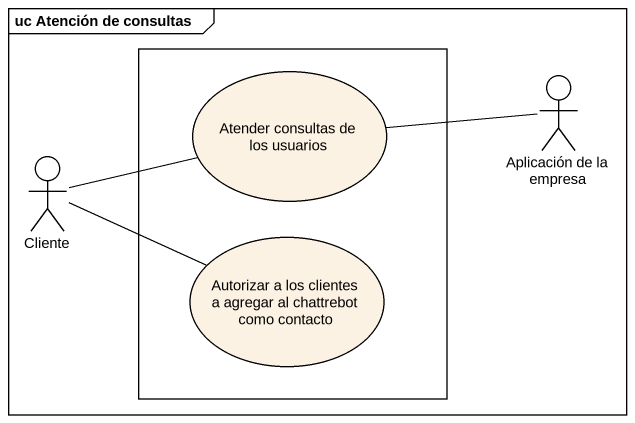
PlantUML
@startuml
mainframe uc Atención de consultas
rectangle " " as rectangle1 {
  usecase "Atender consultas de los usuarios" as Atender_consultas_de_los
  usecase "Autorizar a los clientes a agregar al chattrebot como contacto" as Autorizar_a_los_clientes_a
}
actor "Aplicación de la empresa" as Aplicación_de_la_empresa
actor Cliente
Atender_consultas_de_los -left- Cliente
Aplicación_de_la_empresa -left- Atender_consultas_de_los
Autorizar_a_los_clientes_a -left- Cliente
@enduml
